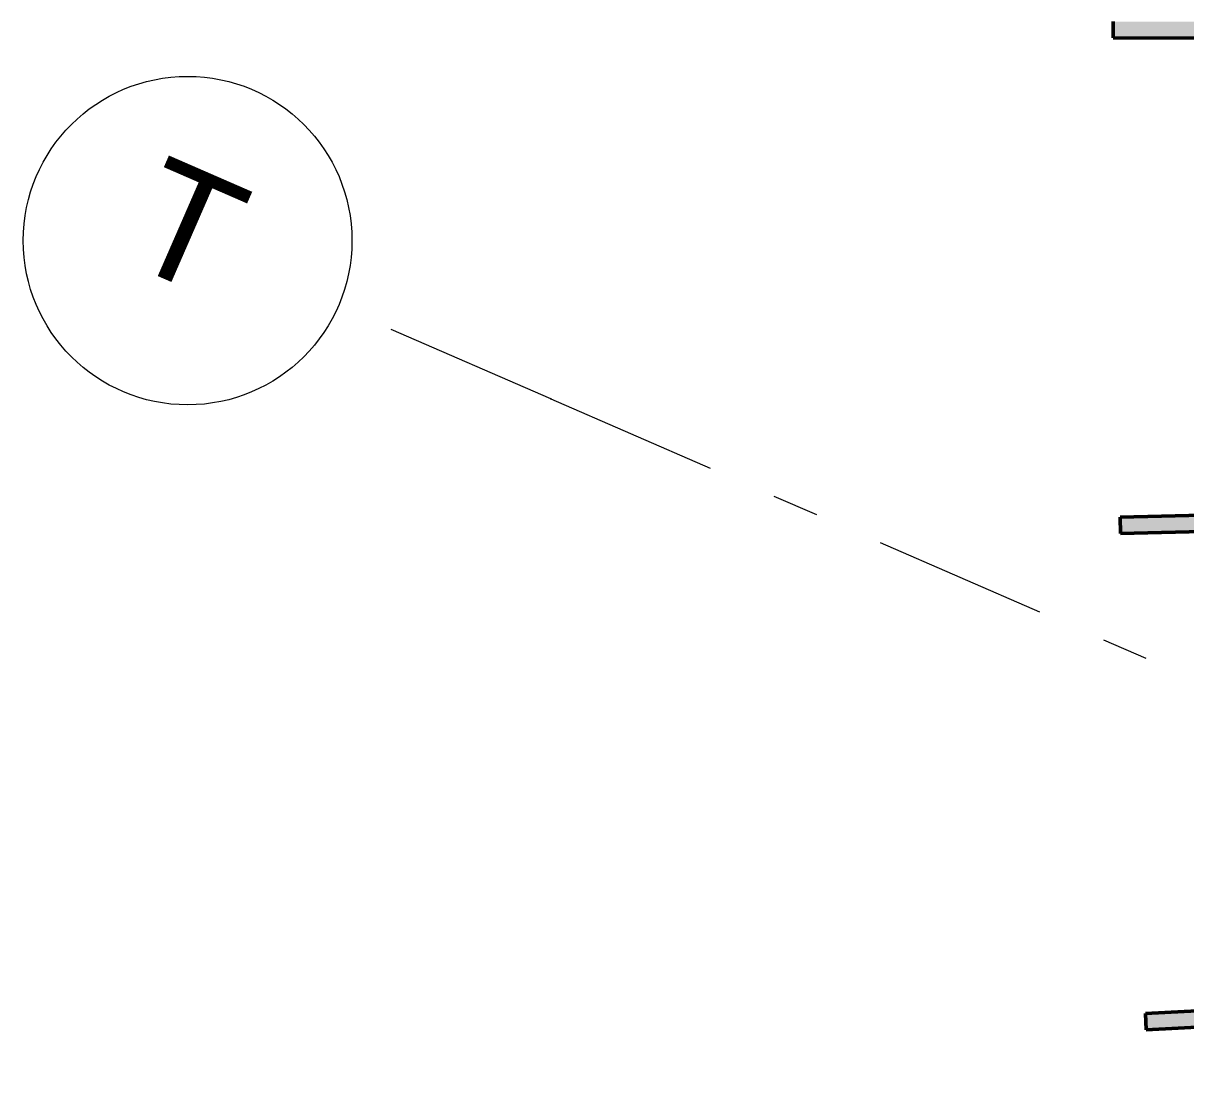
# Model space of a CAD drawing. Header units: millimetres. Extents: x -50172 to 90294, y -80883 to 956680.
# Drawn here: x -48919 to -45383, y -60349 to -57114 of the extents above; entities that cross this region are included whole.
import ezdxf
from ezdxf.enums import TextEntityAlignment as Align

# ---------------------------------------------------------------- set-up
doc = ezdxf.new("R2010")
doc.units = ezdxf.units.MM
doc.header["$MEASUREMENT"] = 0
doc.linetypes.add('Double Dashed', pattern=[1093.611073, 529.166651, -211.666656, 141.111112, -211.666656])
doc.layers.add('New_A-15-MG_Structural_Grid_Phase_2', color=7, linetype='Continuous')
doc.layers.add('New_A-25-M_Curtain_Wall', color=7, linetype='Continuous')
for name, color, linetype, lineweight, true_color in [('New_A-15-MG_Structural_Grid_Phase_2_Pen_No__222', 7, 'Continuous', 13, 0x65af33), ('New_A-25-M_Curtain_Wall_Pen_No__144', 7, 'Continuous', 0, 0xc8c8c8), ('New_A-25-M_Curtain_Wall_Pen_No__27', 7, 'Continuous', 50, 0x2a2a2a)]:
    doc.layers.add(name, color=color, linetype=linetype, lineweight=lineweight, true_color=true_color)
doc.styles.add('GENERATED_STYLE_4', font='')
doc.styles.get('GENERATED_STYLE_4').set_extended_font_data('Swis721 BT')

# ---------------------------------------------------------------- blocks, each defined once
blk = doc.blocks.new('Curtain Wall_18_1')
at = {"layer": 'New_A-25-M_Curtain_Wall_Pen_No__144', "linetype": 'Continuous'}
for points in [[(-45603.6, -57108.8), (-45603.8, -57158.8), (-45111.8, -57160.6), (-45111.6, -57110.6)], [(-45582.2, -58617.4), (-45581, -58667.3), (-45089.2, -58655.6), (-45090.4, -58605.6)], [(-45505.2, -60128.5), (-45502.6, -60178.4), (-45011.3, -60153.1), (-45013.8, -60103.2)]]:
    blk.add_hatch(color=256, dxfattribs=at).paths.add_polyline_path(points)
at = {"layer": 'New_A-25-M_Curtain_Wall_Pen_No__27', "linetype": 'Continuous'}
for p, q in [((-45603.6, -57108.8), (-45603.8, -57158.8)), ((-45603.8, -57158.8), (-45111.8, -57160.6)), ((-45090.4, -58605.6), (-45582.2, -58617.4)), ((-45582.2, -58617.4), (-45581, -58667.3)), ((-45581, -58667.3), (-45089.2, -58655.6)), ((-45013.8, -60103.2), (-45505.2, -60128.5)), ((-45505.2, -60128.5), (-45502.6, -60178.4)), ((-45502.6, -60178.4), (-45011.3, -60153.1))]:
    blk.add_line(p, q, dxfattribs=at)
blk = doc.blocks.new('Standard grid marker_8')
at = {"layer": 'New_A-15-MG_Structural_Grid_Phase_2_Pen_No__222', "linetype": 'Double Dashed'}
for q in [(0, 0), (12883.5, 0)]:
    blk.add_line((705.1, 0), q, dxfattribs=at)
at = {"layer": 'New_A-15-MG_Structural_Grid_Phase_2_Pen_No__222', "linetype": 'Continuous'}
blk.add_circle((-500, 0), 500, dxfattribs=at)
at = {"layer": 'New_A-15-MG_Structural_Grid_Phase_2_Pen_No__222', "linetype": 'Double Dashed'}
blk.add_point((705.1, 0), dxfattribs=at)
blk.add_point((705.1, 0), dxfattribs=at)
at = {"layer": 'New_A-15-MG_Structural_Grid_Phase_2_Pen_No__222', "style": 'GENERATED_STYLE_4'}
blk.add_attdef('AC_MarkerText_1', text='', height=350, rotation=360, dxfattribs=at).set_placement((-500, 43.4), align=Align.MIDDLE_CENTER)

msp = doc.modelspace()

# ---------------------------------------------------------------- block references
at = {"layer": 'New_A-15-MG_Structural_Grid_Phase_2', "color": 8, "linetype": 'Continuous', "lineweight": 15}
ref = msp.add_blockref('Standard grid marker_8', (-47960.9, -57975.6), dxfattribs=dict(at, zscale=1000, rotation=336.440411583993))
ref.add_attrib('AC_MarkerText_1', 'T', dxfattribs={"layer": 'New_A-15-MG_Structural_Grid_Phase_2_Pen_No__222', "color": 85, "true_color": 0x65af33, "height": 350, "rotation": 336.4404, "style": 'GENERATED_STYLE_4'}).set_placement((-48419.2, -57732.4), align=Align.MIDDLE_CENTER)
at = {"layer": 'New_A-25-M_Curtain_Wall', "linetype": 'Continuous', "lineweight": 0}
msp.add_blockref('Curtain Wall_18_1', (0, 0), dxfattribs=at)

doc.saveas('drawing.dxf')
